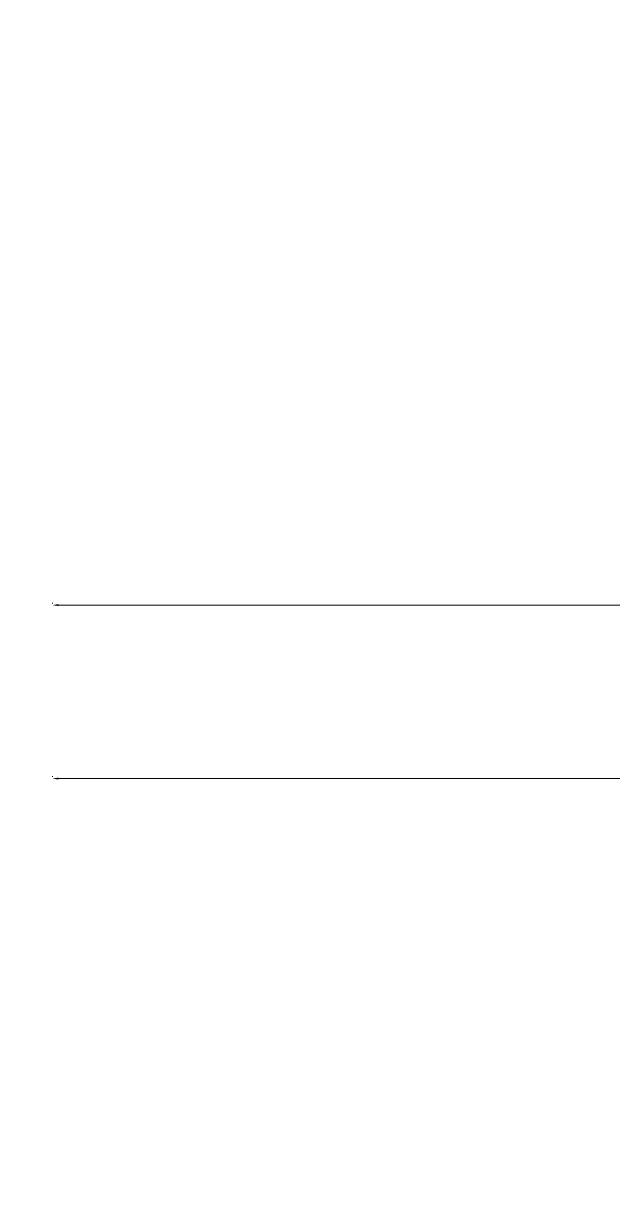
# Model space of a CAD drawing. Header units: millimetres. Extents: x 375520 to 471640, y 4301 to 90506.
# Drawn here: x 423181 to 424191, y 38260 to 40279 of the extents above; entities that cross this region are included whole.
import ezdxf

# ---------------------------------------------------------------- set-up
doc = ezdxf.new("R2010")
doc.units = ezdxf.units.MM
doc.linetypes.add('GP kota -2.67_PBS_arhitektura$0$HIDDEN', pattern=[9.524999999999999, 6.35, -3.175])
doc.layers.add('FAZA_I_ormari_ugradnja', color=6, linetype='Continuous')
for name, color, linetype, lineweight in [('GP kota -2.67_PBS_arhitektura$0$PBS_AG_DOVODNI CJEVOVODI', 253, 'GP kota -2.67_PBS_arhitektura$0$HIDDEN', 15), ('GP kota -2.67_PBS_arhitektura$0$PBS_AG_POZARNA VRATA', 20, 'Continuous', 15), ('GP kota -2.67_PBS_arhitektura$0$PBS_AG_referenca PBS komp zrak', 163, 'Continuous', 13), ('GP kota -2.67_PBS_arhitektura$0$PBS_AG_referenca PBS rashlada', 150, 'Continuous', 13), ('GP kota -2.67_PBS_strojarstvo_rashlada_$0$Kote', 5, 'Continuous', 20)]:
    doc.layers.add(name, color=color, linetype=linetype, lineweight=lineweight)
doc.styles.add('GP kota -2.67_PBS_strojarstvo_rashlada_$0$Arial', font='arial.ttf')
doc.styles.add('GP kota -2.67_PBS_strojarstvo_rashlada_$0$Standard', font='arial.ttf')
doc.dimstyles.new('GP kota -2.67_PBS_strojarstvo_rashlada_$0$Standard', dxfattribs={"dimtxt": 0.18, "dimasz": 0.18, "dimexe": 0.18, "dimexo": 0.0625, "dimgap": 0.09, "dimtad": 0, "dimtih": 1, "dimtoh": 1, "dimdec": 4, "dimzin": 0, "dimdsep": 46, "dimtxsty": 'GP kota -2.67_PBS_strojarstvo_rashlada_$0$Standard', "dimcen": 0.09, "dimadec": 0, "dimazin": 0, "dimtfac": 1, "dimtdec": 4, "dimtofl": 0, "dimtmove": 0, "dimatfit": 3, "dimfxl": 1, "dimtolj": 1, "dimtzin": 0, "dimarcsym": 0})

# ---------------------------------------------------------------- blocks, each defined once
blk = doc.blocks.new('*D144')
at = {"layer": 'Defpoints', "color": 0, "transparency": 16777216}
for p in [(425709.5882005057, 40055.45598213868), (423230.4622239432, 39281.66672889945), (423230.4622239432, 39281.66672889945)]:
    blk.add_point(p, dxfattribs=at)
at = {"layer": 'GP kota -2.67_PBS_strojarstvo_rashlada_$0$Kote', "color": 0, "lineweight": -2, "transparency": 16777216}
for p, q in [((425709.5882005057, 40052.45598213868), (425709.5882005057, 39277.66672889945)), ((423230.4622239432, 39284.66672889945), (423230.4622239432, 39285.66672889945)), ((425699.5882005057, 39281.66672889945), (423240.4622239432, 39281.66672889945))]:
    blk.add_line(p, q, dxfattribs=at)
at = {"layer": 'GP kota -2.67_PBS_strojarstvo_rashlada_$0$Kote', "color": 0, "transparency": 16777216}
for points in [[(423240.4622239432, 39283.33339556611), (423240.4622239432, 39280.00006223279), (423230.4622239432, 39281.66672889945)], [(425699.5882005057, 39283.33339556611), (425699.5882005057, 39280.00006223279), (425709.5882005057, 39281.66672889945)]]:
    blk.add_solid(points, dxfattribs=at)
at = {"layer": 'GP kota -2.67_PBS_strojarstvo_rashlada_$0$Kote', "transparency": 16777216, "insert": (424470.0252122245, 39273.56099902224), "char_height": 10, "attachment_point": 5, "rotation": 180, "style": 'GP kota -2.67_PBS_strojarstvo_rashlada_$0$Arial'}
blk.add_mtext('2480', dxfattribs=at)
blk = doc.blocks.new('*D149')
at = {"layer": 'Defpoints', "color": 0, "transparency": 16777216}
for p in [(425278.2161301932, 39490.47132591209), (423230.4622239432, 38984.03393411105), (423230.4622239432, 38984.03393411105)]:
    blk.add_point(p, dxfattribs=at)
at = {"layer": 'GP kota -2.67_PBS_strojarstvo_rashlada_$0$Kote', "color": 0, "lineweight": -2, "transparency": 16777216}
for p, q in [((425278.2161301932, 39487.47132591209), (425278.2161301932, 38980.03393411105)), ((423230.4622239432, 38987.03393411105), (423230.4622239432, 38988.03393411105)), ((425268.2161301932, 38984.03393411105), (423240.4622239432, 38984.03393411105))]:
    blk.add_line(p, q, dxfattribs=at)
at = {"layer": 'GP kota -2.67_PBS_strojarstvo_rashlada_$0$Kote', "color": 0, "transparency": 16777216}
for points in [[(423240.4622239432, 38985.70060077772), (423240.4622239432, 38982.36726744439), (423230.4622239432, 38984.03393411105)], [(425268.2161301932, 38985.70060077772), (425268.2161301932, 38982.36726744439), (425278.2161301932, 38984.03393411105)]]:
    blk.add_solid(points, dxfattribs=at)
at = {"layer": 'GP kota -2.67_PBS_strojarstvo_rashlada_$0$Kote', "transparency": 16777216, "insert": (424254.3391770682, 38975.92820423384), "char_height": 10, "attachment_point": 5, "rotation": 180, "style": 'GP kota -2.67_PBS_strojarstvo_rashlada_$0$Arial'}
blk.add_mtext('2050', dxfattribs=at)
blk = doc.blocks.new('GP kota -2.67_PBS_strojarstvo_rashlada_')
at = {"layer": 'GP kota -2.67_PBS_strojarstvo_rashlada_$0$Kote'}
for base, p1, p2, picture, middle in [((423230.4622239432, 39281.66672889945), (425709.5882005057, 40055.45598213868), (423230.4622239432, 39281.66672889945), '*D144', (424470.0252122245, 39273.56099902224)), ((423230.4622239432, 38984.03393411105), (425278.2161301932, 39490.47132591209), (423230.4622239432, 38984.03393411105), '*D149', (424254.3391770682, 38975.92820423384))]:
    dim = blk.add_linear_dim(base=base, p1=p1, p2=p2, angle=180, dimstyle='GP kota -2.67_PBS_strojarstvo_rashlada_$0$Standard', override={"dimtxt": 10, "dimasz": 10, "dimexe": 4, "dimexo": 3, "dimgap": 3, "dimtad": 4, "dimtih": 0, "dimtoh": 0, "dimdec": 0, "dimrnd": 10, "dimzin": 8, "dimtxsty": 'GP kota -2.67_PBS_strojarstvo_rashlada_$0$Arial', "dimcen": 100, "dimclrt": 256, "dimtdec": 0, "dimtofl": 1, "dimtolj": 0, "dimtzin": 8}, dxfattribs=at)
    dim.commit()
    dim.dimension.update_dxf_attribs({"geometry": picture, "text_midpoint": middle})
blk = doc.blocks.new('GP kota -2.67_PBS_arhitektura')
at = {"layer": 'GP kota -2.67_PBS_arhitektura$0$PBS_AG_referenca PBS rashlada', "ltscale": 10, "xscale": 0.1, "yscale": 0.1, "zscale": 0.1}
blk.add_blockref('GP kota -2.67_PBS_strojarstvo_rashlada_', (0, 0), dxfattribs=at)

msp = doc.modelspace()

# ---------------------------------------------------------------- block references
at = {"layer": 'FAZA_I_ormari_ugradnja', "ltscale": 10, "xscale": 10, "yscale": 10, "zscale": 10}
msp.add_blockref('GP kota -2.67_PBS_arhitektura', (0, 0), dxfattribs=at)

doc.saveas('drawing.dxf')
